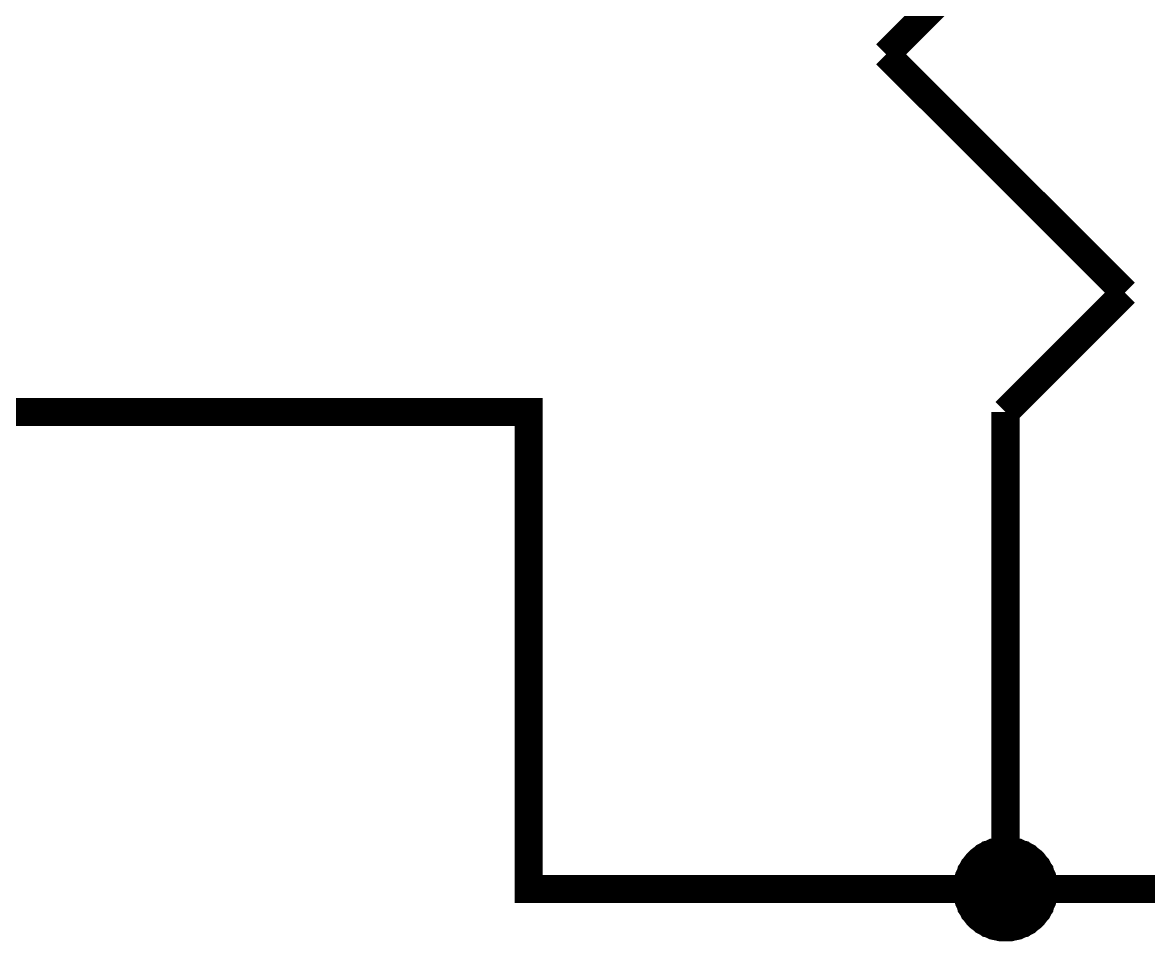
# Model space of a CAD drawing. Header units: millimetres. Extents: x 0 to 9.5, y 0 to 7.5.
# Drawn here: x 4.1881 to 4.6601, y 5.578 to 5.9631 of the extents above; entities that cross this region are included whole.
import ezdxf

# ---------------------------------------------------------------- set-up
doc = ezdxf.new("R2010")
doc.units = ezdxf.units.MM
doc.header["$MEASUREMENT"] = 0
doc.layers.add('Sheet', color=255, linetype='Continuous')

msp = doc.modelspace()

# ---------------------------------------------------------------- linework, layer by layer
at = {"layer": 'Sheet'}
for points, const_width in [([(4.5501, 5.9498), (4.65016, 6.04987)], 0.0118), ([(4.65016, 5.84994), (4.5501, 5.9498)], 0.0118), ([(4.60013, 5.79991), (4.65016, 5.84994)], 0.0118), ([(4.10028, 5.79991), (4.20013, 5.79991)], 0.0118), ([(4.80003, 5.59998), (4.60013, 5.59998), (4.40023, 5.59998), (4.40023, 5.79991), (4.20013, 5.79991)], 0.0118), ([(4.60013, 5.79991), (4.60013, 5.69984)], 0.0118), ([(4.60013, 5.59998), (4.60013, 5.69984)], 0.0118), ([(4.58012, 5.59998), (4.58012, 5.60103), (4.58012, 5.60207), (4.58033, 5.60311), (4.58054, 5.60394), (4.58074, 5.60499), (4.58095, 5.60603), (4.58137, 5.60686), (4.58179, 5.6077), (4.58199, 5.60874), (4.58262, 5.60957), (4.58304, 5.61041), (4.58345, 5.61124), (4.58408, 5.61187), (4.5847, 5.6127), (4.58533, 5.61353), (4.58596, 5.61416), (4.58658, 5.61478), (4.58741, 5.61541), (4.58825, 5.61604), (4.58887, 5.61666), (4.58971, 5.61708), (4.59054, 5.61749), (4.59137, 5.61812), (4.59242, 5.61833), (4.59325, 5.61875), (4.59408, 5.61916), (4.59513, 5.61937), (4.59617, 5.61958), (4.597, 5.61979), (4.59805, 5.62), (4.59909, 5.62), (4.60013, 5.62)], 0.0039), ([(4.58012, 5.59998), (4.58012, 5.60103), (4.58012, 5.60207), (4.58033, 5.60311), (4.58054, 5.60394), (4.58074, 5.60499), (4.58095, 5.60603), (4.58137, 5.60686), (4.58179, 5.6077), (4.58199, 5.60874), (4.58262, 5.60957), (4.58304, 5.61041), (4.58345, 5.61124), (4.58408, 5.61187), (4.5847, 5.6127), (4.58533, 5.61353), (4.58596, 5.61416), (4.58658, 5.61478), (4.58741, 5.61541), (4.58825, 5.61604), (4.58887, 5.61666), (4.58971, 5.61708), (4.59054, 5.61749), (4.59137, 5.61812), (4.59242, 5.61833), (4.59325, 5.61875), (4.59408, 5.61916), (4.59513, 5.61937), (4.59617, 5.61958), (4.597, 5.61979), (4.59805, 5.62), (4.59909, 5.62), (4.60013, 5.62)], 0.0039), ([(4.58012, 5.59998), (4.58012, 5.60103), (4.58012, 5.60207), (4.58033, 5.60311), (4.58054, 5.60394), (4.58074, 5.60499), (4.58095, 5.60603), (4.58137, 5.60686), (4.58179, 5.6077), (4.58199, 5.60874), (4.58262, 5.60957), (4.58304, 5.61041), (4.58345, 5.61124), (4.58408, 5.61187), (4.5847, 5.6127), (4.58533, 5.61353), (4.58596, 5.61416), (4.58658, 5.61478), (4.58741, 5.61541), (4.58825, 5.61604), (4.58887, 5.61666), (4.58971, 5.61708), (4.59054, 5.61749), (4.59137, 5.61812), (4.59242, 5.61833), (4.59325, 5.61875), (4.59408, 5.61916), (4.59513, 5.61937), (4.59617, 5.61958), (4.597, 5.61979), (4.59805, 5.62), (4.59909, 5.62), (4.60013, 5.62)], 0.0039), ([(4.58012, 5.59998), (4.58012, 5.60103), (4.58012, 5.60207), (4.58033, 5.60311), (4.58054, 5.60394), (4.58074, 5.60499), (4.58095, 5.60603), (4.58137, 5.60686), (4.58179, 5.6077), (4.58199, 5.60874), (4.58262, 5.60957), (4.58304, 5.61041), (4.58345, 5.61124), (4.58408, 5.61187), (4.5847, 5.6127), (4.58533, 5.61353), (4.58596, 5.61416), (4.58658, 5.61478), (4.58741, 5.61541), (4.58825, 5.61604), (4.58887, 5.61666), (4.58971, 5.61708), (4.59054, 5.61749), (4.59137, 5.61812), (4.59242, 5.61833), (4.59325, 5.61875), (4.59408, 5.61916), (4.59513, 5.61937), (4.59617, 5.61958), (4.597, 5.61979), (4.59805, 5.62), (4.59909, 5.62), (4.60013, 5.62)], 0.0039), ([(4.58012, 5.59998), (4.58012, 5.60103), (4.58012, 5.60207), (4.58033, 5.60311), (4.58054, 5.60394), (4.58074, 5.60499), (4.58095, 5.60603), (4.58137, 5.60686), (4.58179, 5.6077), (4.58199, 5.60874), (4.58262, 5.60957), (4.58304, 5.61041), (4.58345, 5.61124), (4.58408, 5.61187), (4.5847, 5.6127), (4.58533, 5.61353), (4.58596, 5.61416), (4.58658, 5.61478), (4.58741, 5.61541), (4.58825, 5.61604), (4.58887, 5.61666), (4.58971, 5.61708), (4.59054, 5.61749), (4.59137, 5.61812), (4.59242, 5.61833), (4.59325, 5.61875), (4.59408, 5.61916), (4.59513, 5.61937), (4.59617, 5.61958), (4.597, 5.61979), (4.59805, 5.62), (4.59909, 5.62), (4.60013, 5.62)], 0.0039), ([(4.58012, 5.59998), (4.58012, 5.60103), (4.58012, 5.60207), (4.58033, 5.60311), (4.58054, 5.60394), (4.58074, 5.60499), (4.58095, 5.60603), (4.58137, 5.60686), (4.58179, 5.6077), (4.58199, 5.60874), (4.58262, 5.60957), (4.58304, 5.61041), (4.58345, 5.61124), (4.58408, 5.61187), (4.5847, 5.6127), (4.58533, 5.61353), (4.58596, 5.61416), (4.58658, 5.61478), (4.58741, 5.61541), (4.58825, 5.61604), (4.58887, 5.61666), (4.58971, 5.61708), (4.59054, 5.61749), (4.59137, 5.61812), (4.59242, 5.61833), (4.59325, 5.61875), (4.59408, 5.61916), (4.59513, 5.61937), (4.59617, 5.61958), (4.597, 5.61979), (4.59805, 5.62), (4.59909, 5.62), (4.60013, 5.62)], 0.0039), ([(4.58012, 5.59998), (4.58012, 5.60103), (4.58012, 5.60207), (4.58033, 5.60311), (4.58054, 5.60394), (4.58074, 5.60499), (4.58095, 5.60603), (4.58137, 5.60686), (4.58179, 5.6077), (4.58199, 5.60874), (4.58262, 5.60957), (4.58304, 5.61041), (4.58345, 5.61124), (4.58408, 5.61187), (4.5847, 5.6127), (4.58533, 5.61353), (4.58596, 5.61416), (4.58658, 5.61478), (4.58741, 5.61541), (4.58825, 5.61604), (4.58887, 5.61666), (4.58971, 5.61708), (4.59054, 5.61749), (4.59137, 5.61812), (4.59242, 5.61833), (4.59325, 5.61875), (4.59408, 5.61916), (4.59513, 5.61937), (4.59617, 5.61958), (4.597, 5.61979), (4.59805, 5.62), (4.59909, 5.62), (4.60013, 5.62)], 0.0039), ([(4.58012, 5.59998), (4.58012, 5.60103), (4.58012, 5.60207), (4.58033, 5.60311), (4.58054, 5.60394), (4.58074, 5.60499), (4.58095, 5.60603), (4.58137, 5.60686), (4.58179, 5.6077), (4.58199, 5.60874), (4.58262, 5.60957), (4.58304, 5.61041), (4.58345, 5.61124), (4.58408, 5.61187), (4.5847, 5.6127), (4.58533, 5.61353), (4.58596, 5.61416), (4.58658, 5.61478), (4.58741, 5.61541), (4.58825, 5.61604), (4.58887, 5.61666), (4.58971, 5.61708), (4.59054, 5.61749), (4.59137, 5.61812), (4.59242, 5.61833), (4.59325, 5.61875), (4.59408, 5.61916), (4.59513, 5.61937), (4.59617, 5.61958), (4.597, 5.61979), (4.59805, 5.62), (4.59909, 5.62), (4.60013, 5.62)], 0.0039), ([(4.60013, 5.62), (4.60013, 5.62)], 0.0039), ([(4.60013, 5.62), (4.60117, 5.62), (4.60221, 5.62), (4.60326, 5.61979), (4.60409, 5.61958), (4.60513, 5.61937), (4.60617, 5.61916), (4.60701, 5.61875), (4.60784, 5.61833), (4.60888, 5.61812), (4.60972, 5.61749), (4.61055, 5.61708), (4.61139, 5.61666), (4.61201, 5.61604), (4.61284, 5.61541), (4.61368, 5.61478), (4.6143, 5.61416), (4.61493, 5.61353), (4.61555, 5.6127), (4.61618, 5.61187), (4.6168, 5.61124), (4.61722, 5.61041), (4.61764, 5.60957), (4.61826, 5.60874), (4.61847, 5.6077), (4.61889, 5.60686), (4.61931, 5.60603), (4.61951, 5.60499), (4.61972, 5.60394), (4.61993, 5.60311), (4.62014, 5.60207), (4.62014, 5.60103), (4.62014, 5.59998)], 0.0039), ([(4.60013, 5.62), (4.60013, 5.62)], 0.0039), ([(4.60013, 5.62), (4.60117, 5.62), (4.60221, 5.62), (4.60326, 5.61979), (4.60409, 5.61958), (4.60513, 5.61937), (4.60617, 5.61916), (4.60701, 5.61875), (4.60784, 5.61833), (4.60888, 5.61812), (4.60972, 5.61749), (4.61055, 5.61708), (4.61139, 5.61666), (4.61201, 5.61604), (4.61284, 5.61541), (4.61368, 5.61478), (4.6143, 5.61416), (4.61493, 5.61353), (4.61555, 5.6127), (4.61618, 5.61187), (4.6168, 5.61124), (4.61722, 5.61041), (4.61764, 5.60957), (4.61826, 5.60874), (4.61847, 5.6077), (4.61889, 5.60686), (4.61931, 5.60603), (4.61951, 5.60499), (4.61972, 5.60394), (4.61993, 5.60311), (4.62014, 5.60207), (4.62014, 5.60103), (4.62014, 5.59998)], 0.0039), ([(4.60013, 5.62), (4.60013, 5.62)], 0.0039), ([(4.60013, 5.62), (4.60117, 5.62), (4.60221, 5.62), (4.60326, 5.61979), (4.60409, 5.61958), (4.60513, 5.61937), (4.60617, 5.61916), (4.60701, 5.61875), (4.60784, 5.61833), (4.60888, 5.61812), (4.60972, 5.61749), (4.61055, 5.61708), (4.61139, 5.61666), (4.61201, 5.61604), (4.61284, 5.61541), (4.61368, 5.61478), (4.6143, 5.61416), (4.61493, 5.61353), (4.61555, 5.6127), (4.61618, 5.61187), (4.6168, 5.61124), (4.61722, 5.61041), (4.61764, 5.60957), (4.61826, 5.60874), (4.61847, 5.6077), (4.61889, 5.60686), (4.61931, 5.60603), (4.61951, 5.60499), (4.61972, 5.60394), (4.61993, 5.60311), (4.62014, 5.60207), (4.62014, 5.60103), (4.62014, 5.59998)], 0.0039), ([(4.60013, 5.62), (4.60013, 5.62)], 0.0039), ([(4.60013, 5.62), (4.60117, 5.62), (4.60221, 5.62), (4.60326, 5.61979), (4.60409, 5.61958), (4.60513, 5.61937), (4.60617, 5.61916), (4.60701, 5.61875), (4.60784, 5.61833), (4.60888, 5.61812), (4.60972, 5.61749), (4.61055, 5.61708), (4.61139, 5.61666), (4.61201, 5.61604), (4.61284, 5.61541), (4.61368, 5.61478), (4.6143, 5.61416), (4.61493, 5.61353), (4.61555, 5.6127), (4.61618, 5.61187), (4.6168, 5.61124), (4.61722, 5.61041), (4.61764, 5.60957), (4.61826, 5.60874), (4.61847, 5.6077), (4.61889, 5.60686), (4.61931, 5.60603), (4.61951, 5.60499), (4.61972, 5.60394), (4.61993, 5.60311), (4.62014, 5.60207), (4.62014, 5.60103), (4.62014, 5.59998)], 0.0039), ([(4.60013, 5.62), (4.60013, 5.62)], 0.0039), ([(4.60013, 5.62), (4.60117, 5.62), (4.60221, 5.62), (4.60326, 5.61979), (4.60409, 5.61958), (4.60513, 5.61937), (4.60617, 5.61916), (4.60701, 5.61875), (4.60784, 5.61833), (4.60888, 5.61812), (4.60972, 5.61749), (4.61055, 5.61708), (4.61139, 5.61666), (4.61201, 5.61604), (4.61284, 5.61541), (4.61368, 5.61478), (4.6143, 5.61416), (4.61493, 5.61353), (4.61555, 5.6127), (4.61618, 5.61187), (4.6168, 5.61124), (4.61722, 5.61041), (4.61764, 5.60957), (4.61826, 5.60874), (4.61847, 5.6077), (4.61889, 5.60686), (4.61931, 5.60603), (4.61951, 5.60499), (4.61972, 5.60394), (4.61993, 5.60311), (4.62014, 5.60207), (4.62014, 5.60103), (4.62014, 5.59998)], 0.0039), ([(4.60013, 5.62), (4.60013, 5.62)], 0.0039), ([(4.60013, 5.62), (4.60117, 5.62), (4.60221, 5.62), (4.60326, 5.61979), (4.60409, 5.61958), (4.60513, 5.61937), (4.60617, 5.61916), (4.60701, 5.61875), (4.60784, 5.61833), (4.60888, 5.61812), (4.60972, 5.61749), (4.61055, 5.61708), (4.61139, 5.61666), (4.61201, 5.61604), (4.61284, 5.61541), (4.61368, 5.61478), (4.6143, 5.61416), (4.61493, 5.61353), (4.61555, 5.6127), (4.61618, 5.61187), (4.6168, 5.61124), (4.61722, 5.61041), (4.61764, 5.60957), (4.61826, 5.60874), (4.61847, 5.6077), (4.61889, 5.60686), (4.61931, 5.60603), (4.61951, 5.60499), (4.61972, 5.60394), (4.61993, 5.60311), (4.62014, 5.60207), (4.62014, 5.60103), (4.62014, 5.59998)], 0.0039), ([(4.60013, 5.62), (4.60013, 5.62)], 0.0039), ([(4.60013, 5.62), (4.60117, 5.62), (4.60221, 5.62), (4.60326, 5.61979), (4.60409, 5.61958), (4.60513, 5.61937), (4.60617, 5.61916), (4.60701, 5.61875), (4.60784, 5.61833), (4.60888, 5.61812), (4.60972, 5.61749), (4.61055, 5.61708), (4.61139, 5.61666), (4.61201, 5.61604), (4.61284, 5.61541), (4.61368, 5.61478), (4.6143, 5.61416), (4.61493, 5.61353), (4.61555, 5.6127), (4.61618, 5.61187), (4.6168, 5.61124), (4.61722, 5.61041), (4.61764, 5.60957), (4.61826, 5.60874), (4.61847, 5.6077), (4.61889, 5.60686), (4.61931, 5.60603), (4.61951, 5.60499), (4.61972, 5.60394), (4.61993, 5.60311), (4.62014, 5.60207), (4.62014, 5.60103), (4.62014, 5.59998)], 0.0039), ([(4.60013, 5.62), (4.60013, 5.62)], 0.0039), ([(4.60013, 5.62), (4.60117, 5.62), (4.60221, 5.62), (4.60326, 5.61979), (4.60409, 5.61958), (4.60513, 5.61937), (4.60617, 5.61916), (4.60701, 5.61875), (4.60784, 5.61833), (4.60888, 5.61812), (4.60972, 5.61749), (4.61055, 5.61708), (4.61139, 5.61666), (4.61201, 5.61604), (4.61284, 5.61541), (4.61368, 5.61478), (4.6143, 5.61416), (4.61493, 5.61353), (4.61555, 5.6127), (4.61618, 5.61187), (4.6168, 5.61124), (4.61722, 5.61041), (4.61764, 5.60957), (4.61826, 5.60874), (4.61847, 5.6077), (4.61889, 5.60686), (4.61931, 5.60603), (4.61951, 5.60499), (4.61972, 5.60394), (4.61993, 5.60311), (4.62014, 5.60207), (4.62014, 5.60103), (4.62014, 5.59998)], 0.0039), ([(4.60013, 5.57997), (4.59909, 5.57997), (4.59805, 5.57997), (4.597, 5.58018), (4.59617, 5.58039), (4.59513, 5.5806), (4.59408, 5.5808), (4.59325, 5.58122), (4.59242, 5.58164), (4.59137, 5.58185), (4.59054, 5.58247), (4.58971, 5.58289), (4.58887, 5.58331), (4.58825, 5.58393), (4.58741, 5.58456), (4.58658, 5.58518), (4.58596, 5.58581), (4.58533, 5.58643), (4.5847, 5.58727), (4.58408, 5.5881), (4.58345, 5.58873), (4.58304, 5.58956), (4.58262, 5.59039), (4.58199, 5.59123), (4.58179, 5.59227), (4.58137, 5.5931), (4.58095, 5.59394), (4.58074, 5.59498), (4.58054, 5.59602), (4.58033, 5.59686), (4.58012, 5.5979), (4.58012, 5.59894), (4.58012, 5.59998)], 0.0039), ([(4.58012, 5.59998), (4.58012, 5.59998)], 0.0039), ([(4.60013, 5.57997), (4.59909, 5.57997), (4.59805, 5.57997), (4.597, 5.58018), (4.59617, 5.58039), (4.59513, 5.5806), (4.59408, 5.5808), (4.59325, 5.58122), (4.59242, 5.58164), (4.59137, 5.58185), (4.59054, 5.58247), (4.58971, 5.58289), (4.58887, 5.58331), (4.58825, 5.58393), (4.58741, 5.58456), (4.58658, 5.58518), (4.58596, 5.58581), (4.58533, 5.58643), (4.5847, 5.58727), (4.58408, 5.5881), (4.58345, 5.58873), (4.58304, 5.58956), (4.58262, 5.59039), (4.58199, 5.59123), (4.58179, 5.59227), (4.58137, 5.5931), (4.58095, 5.59394), (4.58074, 5.59498), (4.58054, 5.59602), (4.58033, 5.59686), (4.58012, 5.5979), (4.58012, 5.59894), (4.58012, 5.59998)], 0.0039), ([(4.58012, 5.59998), (4.58012, 5.59998)], 0.0039), ([(4.60013, 5.57997), (4.59909, 5.57997), (4.59805, 5.57997), (4.597, 5.58018), (4.59617, 5.58039), (4.59513, 5.5806), (4.59408, 5.5808), (4.59325, 5.58122), (4.59242, 5.58164), (4.59137, 5.58185), (4.59054, 5.58247), (4.58971, 5.58289), (4.58887, 5.58331), (4.58825, 5.58393), (4.58741, 5.58456), (4.58658, 5.58518), (4.58596, 5.58581), (4.58533, 5.58643), (4.5847, 5.58727), (4.58408, 5.5881), (4.58345, 5.58873), (4.58304, 5.58956), (4.58262, 5.59039), (4.58199, 5.59123), (4.58179, 5.59227), (4.58137, 5.5931), (4.58095, 5.59394), (4.58074, 5.59498), (4.58054, 5.59602), (4.58033, 5.59686), (4.58012, 5.5979), (4.58012, 5.59894), (4.58012, 5.59998)], 0.0039), ([(4.58012, 5.59998), (4.58012, 5.59998)], 0.0039), ([(4.60013, 5.57997), (4.59909, 5.57997), (4.59805, 5.57997), (4.597, 5.58018), (4.59617, 5.58039), (4.59513, 5.5806), (4.59408, 5.5808), (4.59325, 5.58122), (4.59242, 5.58164), (4.59137, 5.58185), (4.59054, 5.58247), (4.58971, 5.58289), (4.58887, 5.58331), (4.58825, 5.58393), (4.58741, 5.58456), (4.58658, 5.58518), (4.58596, 5.58581), (4.58533, 5.58643), (4.5847, 5.58727), (4.58408, 5.5881), (4.58345, 5.58873), (4.58304, 5.58956), (4.58262, 5.59039), (4.58199, 5.59123), (4.58179, 5.59227), (4.58137, 5.5931), (4.58095, 5.59394), (4.58074, 5.59498), (4.58054, 5.59602), (4.58033, 5.59686), (4.58012, 5.5979), (4.58012, 5.59894), (4.58012, 5.59998)], 0.0039), ([(4.58012, 5.59998), (4.58012, 5.59998)], 0.0039), ([(4.60013, 5.57997), (4.59909, 5.57997), (4.59805, 5.57997), (4.597, 5.58018), (4.59617, 5.58039), (4.59513, 5.5806), (4.59408, 5.5808), (4.59325, 5.58122), (4.59242, 5.58164), (4.59137, 5.58185), (4.59054, 5.58247), (4.58971, 5.58289), (4.58887, 5.58331), (4.58825, 5.58393), (4.58741, 5.58456), (4.58658, 5.58518), (4.58596, 5.58581), (4.58533, 5.58643), (4.5847, 5.58727), (4.58408, 5.5881), (4.58345, 5.58873), (4.58304, 5.58956), (4.58262, 5.59039), (4.58199, 5.59123), (4.58179, 5.59227), (4.58137, 5.5931), (4.58095, 5.59394), (4.58074, 5.59498), (4.58054, 5.59602), (4.58033, 5.59686), (4.58012, 5.5979), (4.58012, 5.59894), (4.58012, 5.59998)], 0.0039), ([(4.58012, 5.59998), (4.58012, 5.59998)], 0.0039), ([(4.60013, 5.57997), (4.59909, 5.57997), (4.59805, 5.57997), (4.597, 5.58018), (4.59617, 5.58039), (4.59513, 5.5806), (4.59408, 5.5808), (4.59325, 5.58122), (4.59242, 5.58164), (4.59137, 5.58185), (4.59054, 5.58247), (4.58971, 5.58289), (4.58887, 5.58331), (4.58825, 5.58393), (4.58741, 5.58456), (4.58658, 5.58518), (4.58596, 5.58581), (4.58533, 5.58643), (4.5847, 5.58727), (4.58408, 5.5881), (4.58345, 5.58873), (4.58304, 5.58956), (4.58262, 5.59039), (4.58199, 5.59123), (4.58179, 5.59227), (4.58137, 5.5931), (4.58095, 5.59394), (4.58074, 5.59498), (4.58054, 5.59602), (4.58033, 5.59686), (4.58012, 5.5979), (4.58012, 5.59894), (4.58012, 5.59998)], 0.0039), ([(4.58012, 5.59998), (4.58012, 5.59998)], 0.0039), ([(4.60013, 5.57997), (4.59909, 5.57997), (4.59805, 5.57997), (4.597, 5.58018), (4.59617, 5.58039), (4.59513, 5.5806), (4.59408, 5.5808), (4.59325, 5.58122), (4.59242, 5.58164), (4.59137, 5.58185), (4.59054, 5.58247), (4.58971, 5.58289), (4.58887, 5.58331), (4.58825, 5.58393), (4.58741, 5.58456), (4.58658, 5.58518), (4.58596, 5.58581), (4.58533, 5.58643), (4.5847, 5.58727), (4.58408, 5.5881), (4.58345, 5.58873), (4.58304, 5.58956), (4.58262, 5.59039), (4.58199, 5.59123), (4.58179, 5.59227), (4.58137, 5.5931), (4.58095, 5.59394), (4.58074, 5.59498), (4.58054, 5.59602), (4.58033, 5.59686), (4.58012, 5.5979), (4.58012, 5.59894), (4.58012, 5.59998)], 0.0039), ([(4.58012, 5.59998), (4.58012, 5.59998)], 0.0039), ([(4.60013, 5.57997), (4.59909, 5.57997), (4.59805, 5.57997), (4.597, 5.58018), (4.59617, 5.58039), (4.59513, 5.5806), (4.59408, 5.5808), (4.59325, 5.58122), (4.59242, 5.58164), (4.59137, 5.58185), (4.59054, 5.58247), (4.58971, 5.58289), (4.58887, 5.58331), (4.58825, 5.58393), (4.58741, 5.58456), (4.58658, 5.58518), (4.58596, 5.58581), (4.58533, 5.58643), (4.5847, 5.58727), (4.58408, 5.5881), (4.58345, 5.58873), (4.58304, 5.58956), (4.58262, 5.59039), (4.58199, 5.59123), (4.58179, 5.59227), (4.58137, 5.5931), (4.58095, 5.59394), (4.58074, 5.59498), (4.58054, 5.59602), (4.58033, 5.59686), (4.58012, 5.5979), (4.58012, 5.59894), (4.58012, 5.59998)], 0.0039), ([(4.58012, 5.59998), (4.58012, 5.59998)], 0.0039), ([(4.62014, 5.59998), (4.62014, 5.59894), (4.62014, 5.5979), (4.61993, 5.59686), (4.61972, 5.59602), (4.61951, 5.59498), (4.61931, 5.59394), (4.61889, 5.5931), (4.61847, 5.59227), (4.61826, 5.59123), (4.61764, 5.59039), (4.61722, 5.58956), (4.6168, 5.58873), (4.61618, 5.5881), (4.61555, 5.58727), (4.61493, 5.58643), (4.6143, 5.58581), (4.61368, 5.58518), (4.61284, 5.58456), (4.61201, 5.58393), (4.61139, 5.58331), (4.61055, 5.58289), (4.60972, 5.58247), (4.60888, 5.58185), (4.60784, 5.58164), (4.60701, 5.58122), (4.60617, 5.5808), (4.60513, 5.5806), (4.60409, 5.58039), (4.60326, 5.58018), (4.60221, 5.57997), (4.60117, 5.57997), (4.60013, 5.57997)], 0.0039), ([(4.62014, 5.59998), (4.62014, 5.59894), (4.62014, 5.5979), (4.61993, 5.59686), (4.61972, 5.59602), (4.61951, 5.59498), (4.61931, 5.59394), (4.61889, 5.5931), (4.61847, 5.59227), (4.61826, 5.59123), (4.61764, 5.59039), (4.61722, 5.58956), (4.6168, 5.58873), (4.61618, 5.5881), (4.61555, 5.58727), (4.61493, 5.58643), (4.6143, 5.58581), (4.61368, 5.58518), (4.61284, 5.58456), (4.61201, 5.58393), (4.61139, 5.58331), (4.61055, 5.58289), (4.60972, 5.58247), (4.60888, 5.58185), (4.60784, 5.58164), (4.60701, 5.58122), (4.60617, 5.5808), (4.60513, 5.5806), (4.60409, 5.58039), (4.60326, 5.58018), (4.60221, 5.57997), (4.60117, 5.57997), (4.60013, 5.57997)], 0.0039), ([(4.62014, 5.59998), (4.62014, 5.59894), (4.62014, 5.5979), (4.61993, 5.59686), (4.61972, 5.59602), (4.61951, 5.59498), (4.61931, 5.59394), (4.61889, 5.5931), (4.61847, 5.59227), (4.61826, 5.59123), (4.61764, 5.59039), (4.61722, 5.58956), (4.6168, 5.58873), (4.61618, 5.5881), (4.61555, 5.58727), (4.61493, 5.58643), (4.6143, 5.58581), (4.61368, 5.58518), (4.61284, 5.58456), (4.61201, 5.58393), (4.61139, 5.58331), (4.61055, 5.58289), (4.60972, 5.58247), (4.60888, 5.58185), (4.60784, 5.58164), (4.60701, 5.58122), (4.60617, 5.5808), (4.60513, 5.5806), (4.60409, 5.58039), (4.60326, 5.58018), (4.60221, 5.57997), (4.60117, 5.57997), (4.60013, 5.57997)], 0.0039), ([(4.62014, 5.59998), (4.62014, 5.59894), (4.62014, 5.5979), (4.61993, 5.59686), (4.61972, 5.59602), (4.61951, 5.59498), (4.61931, 5.59394), (4.61889, 5.5931), (4.61847, 5.59227), (4.61826, 5.59123), (4.61764, 5.59039), (4.61722, 5.58956), (4.6168, 5.58873), (4.61618, 5.5881), (4.61555, 5.58727), (4.61493, 5.58643), (4.6143, 5.58581), (4.61368, 5.58518), (4.61284, 5.58456), (4.61201, 5.58393), (4.61139, 5.58331), (4.61055, 5.58289), (4.60972, 5.58247), (4.60888, 5.58185), (4.60784, 5.58164), (4.60701, 5.58122), (4.60617, 5.5808), (4.60513, 5.5806), (4.60409, 5.58039), (4.60326, 5.58018), (4.60221, 5.57997), (4.60117, 5.57997), (4.60013, 5.57997)], 0.0039), ([(4.62014, 5.59998), (4.62014, 5.59894), (4.62014, 5.5979), (4.61993, 5.59686), (4.61972, 5.59602), (4.61951, 5.59498), (4.61931, 5.59394), (4.61889, 5.5931), (4.61847, 5.59227), (4.61826, 5.59123), (4.61764, 5.59039), (4.61722, 5.58956), (4.6168, 5.58873), (4.61618, 5.5881), (4.61555, 5.58727), (4.61493, 5.58643), (4.6143, 5.58581), (4.61368, 5.58518), (4.61284, 5.58456), (4.61201, 5.58393), (4.61139, 5.58331), (4.61055, 5.58289), (4.60972, 5.58247), (4.60888, 5.58185), (4.60784, 5.58164), (4.60701, 5.58122), (4.60617, 5.5808), (4.60513, 5.5806), (4.60409, 5.58039), (4.60326, 5.58018), (4.60221, 5.57997), (4.60117, 5.57997), (4.60013, 5.57997)], 0.0039), ([(4.62014, 5.59998), (4.62014, 5.59894), (4.62014, 5.5979), (4.61993, 5.59686), (4.61972, 5.59602), (4.61951, 5.59498), (4.61931, 5.59394), (4.61889, 5.5931), (4.61847, 5.59227), (4.61826, 5.59123), (4.61764, 5.59039), (4.61722, 5.58956), (4.6168, 5.58873), (4.61618, 5.5881), (4.61555, 5.58727), (4.61493, 5.58643), (4.6143, 5.58581), (4.61368, 5.58518), (4.61284, 5.58456), (4.61201, 5.58393), (4.61139, 5.58331), (4.61055, 5.58289), (4.60972, 5.58247), (4.60888, 5.58185), (4.60784, 5.58164), (4.60701, 5.58122), (4.60617, 5.5808), (4.60513, 5.5806), (4.60409, 5.58039), (4.60326, 5.58018), (4.60221, 5.57997), (4.60117, 5.57997), (4.60013, 5.57997)], 0.0039), ([(4.62014, 5.59998), (4.62014, 5.59894), (4.62014, 5.5979), (4.61993, 5.59686), (4.61972, 5.59602), (4.61951, 5.59498), (4.61931, 5.59394), (4.61889, 5.5931), (4.61847, 5.59227), (4.61826, 5.59123), (4.61764, 5.59039), (4.61722, 5.58956), (4.6168, 5.58873), (4.61618, 5.5881), (4.61555, 5.58727), (4.61493, 5.58643), (4.6143, 5.58581), (4.61368, 5.58518), (4.61284, 5.58456), (4.61201, 5.58393), (4.61139, 5.58331), (4.61055, 5.58289), (4.60972, 5.58247), (4.60888, 5.58185), (4.60784, 5.58164), (4.60701, 5.58122), (4.60617, 5.5808), (4.60513, 5.5806), (4.60409, 5.58039), (4.60326, 5.58018), (4.60221, 5.57997), (4.60117, 5.57997), (4.60013, 5.57997)], 0.0039), ([(4.62014, 5.59998), (4.62014, 5.59894), (4.62014, 5.5979), (4.61993, 5.59686), (4.61972, 5.59602), (4.61951, 5.59498), (4.61931, 5.59394), (4.61889, 5.5931), (4.61847, 5.59227), (4.61826, 5.59123), (4.61764, 5.59039), (4.61722, 5.58956), (4.6168, 5.58873), (4.61618, 5.5881), (4.61555, 5.58727), (4.61493, 5.58643), (4.6143, 5.58581), (4.61368, 5.58518), (4.61284, 5.58456), (4.61201, 5.58393), (4.61139, 5.58331), (4.61055, 5.58289), (4.60972, 5.58247), (4.60888, 5.58185), (4.60784, 5.58164), (4.60701, 5.58122), (4.60617, 5.5808), (4.60513, 5.5806), (4.60409, 5.58039), (4.60326, 5.58018), (4.60221, 5.57997), (4.60117, 5.57997), (4.60013, 5.57997)], 0.0039), ([(4.62014, 5.59998), (4.62014, 5.59998), (4.62014, 5.59998), (4.62014, 5.59998), (4.62014, 5.59998), (4.62014, 5.59998), (4.62014, 5.59998), (4.62014, 5.59998), (4.62014, 5.59998), (4.62014, 5.59998), (4.62014, 5.59998), (4.62014, 5.59998), (4.62014, 5.59998), (4.62014, 5.59998), (4.62014, 5.59998), (4.62014, 5.59998), (4.62014, 5.59998), (4.62014, 5.59998), (4.62014, 5.59998), (4.62014, 5.59998), (4.62014, 5.59998), (4.62014, 5.59998), (4.62014, 5.59998), (4.62014, 5.59998), (4.62014, 5.59998), (4.62014, 5.59998), (4.62014, 5.59998), (4.62014, 5.59998), (4.62014, 5.59998), (4.62014, 5.59998), (4.62014, 5.59998), (4.62014, 5.59998), (4.62014, 5.59998)], 0.0039), ([(4.62014, 5.59998), (4.62014, 5.59998)], 0.0039), ([(4.62014, 5.59998), (4.62014, 5.59998), (4.62014, 5.59998), (4.62014, 5.59998), (4.62014, 5.59998), (4.62014, 5.59998), (4.62014, 5.59998), (4.62014, 5.59998), (4.62014, 5.59998), (4.62014, 5.59998), (4.62014, 5.59998), (4.62014, 5.59998), (4.62014, 5.59998), (4.62014, 5.59998), (4.62014, 5.59998), (4.62014, 5.59998), (4.62014, 5.59998), (4.62014, 5.59998), (4.62014, 5.59998), (4.62014, 5.59998), (4.62014, 5.59998), (4.62014, 5.59998), (4.62014, 5.59998), (4.62014, 5.59998), (4.62014, 5.59998), (4.62014, 5.59998), (4.62014, 5.59998), (4.62014, 5.59998), (4.62014, 5.59998), (4.62014, 5.59998), (4.62014, 5.59998), (4.62014, 5.59998), (4.62014, 5.59998)], 0.0039), ([(4.62014, 5.59998), (4.62014, 5.59998)], 0.0039), ([(4.62014, 5.59998), (4.62014, 5.59998), (4.62014, 5.59998), (4.62014, 5.59998), (4.62014, 5.59998), (4.62014, 5.59998), (4.62014, 5.59998), (4.62014, 5.59998), (4.62014, 5.59998), (4.62014, 5.59998), (4.62014, 5.59998), (4.62014, 5.59998), (4.62014, 5.59998), (4.62014, 5.59998), (4.62014, 5.59998), (4.62014, 5.59998), (4.62014, 5.59998), (4.62014, 5.59998), (4.62014, 5.59998), (4.62014, 5.59998), (4.62014, 5.59998), (4.62014, 5.59998), (4.62014, 5.59998), (4.62014, 5.59998), (4.62014, 5.59998), (4.62014, 5.59998), (4.62014, 5.59998), (4.62014, 5.59998), (4.62014, 5.59998), (4.62014, 5.59998), (4.62014, 5.59998), (4.62014, 5.59998), (4.62014, 5.59998)], 0.0039), ([(4.62014, 5.59998), (4.62014, 5.59998)], 0.0039), ([(4.62014, 5.59998), (4.62014, 5.59998), (4.62014, 5.59998), (4.62014, 5.59998), (4.62014, 5.59998), (4.62014, 5.59998), (4.62014, 5.59998), (4.62014, 5.59998), (4.62014, 5.59998), (4.62014, 5.59998), (4.62014, 5.59998), (4.62014, 5.59998), (4.62014, 5.59998), (4.62014, 5.59998), (4.62014, 5.59998), (4.62014, 5.59998), (4.62014, 5.59998), (4.62014, 5.59998), (4.62014, 5.59998), (4.62014, 5.59998), (4.62014, 5.59998), (4.62014, 5.59998), (4.62014, 5.59998), (4.62014, 5.59998), (4.62014, 5.59998), (4.62014, 5.59998), (4.62014, 5.59998), (4.62014, 5.59998), (4.62014, 5.59998), (4.62014, 5.59998), (4.62014, 5.59998), (4.62014, 5.59998), (4.62014, 5.59998)], 0.0039), ([(4.62014, 5.59998), (4.62014, 5.59998)], 0.0039), ([(4.62014, 5.59998), (4.62014, 5.59998), (4.62014, 5.59998), (4.62014, 5.59998), (4.62014, 5.59998), (4.62014, 5.59998), (4.62014, 5.59998), (4.62014, 5.59998), (4.62014, 5.59998), (4.62014, 5.59998), (4.62014, 5.59998), (4.62014, 5.59998), (4.62014, 5.59998), (4.62014, 5.59998), (4.62014, 5.59998), (4.62014, 5.59998), (4.62014, 5.59998), (4.62014, 5.59998), (4.62014, 5.59998), (4.62014, 5.59998), (4.62014, 5.59998), (4.62014, 5.59998), (4.62014, 5.59998), (4.62014, 5.59998), (4.62014, 5.59998), (4.62014, 5.59998), (4.62014, 5.59998), (4.62014, 5.59998), (4.62014, 5.59998), (4.62014, 5.59998), (4.62014, 5.59998), (4.62014, 5.59998), (4.62014, 5.59998)], 0.0039), ([(4.62014, 5.59998), (4.62014, 5.59998)], 0.0039), ([(4.62014, 5.59998), (4.62014, 5.59998), (4.62014, 5.59998), (4.62014, 5.59998), (4.62014, 5.59998), (4.62014, 5.59998), (4.62014, 5.59998), (4.62014, 5.59998), (4.62014, 5.59998), (4.62014, 5.59998), (4.62014, 5.59998), (4.62014, 5.59998), (4.62014, 5.59998), (4.62014, 5.59998), (4.62014, 5.59998), (4.62014, 5.59998), (4.62014, 5.59998), (4.62014, 5.59998), (4.62014, 5.59998), (4.62014, 5.59998), (4.62014, 5.59998), (4.62014, 5.59998), (4.62014, 5.59998), (4.62014, 5.59998), (4.62014, 5.59998), (4.62014, 5.59998), (4.62014, 5.59998), (4.62014, 5.59998), (4.62014, 5.59998), (4.62014, 5.59998), (4.62014, 5.59998), (4.62014, 5.59998), (4.62014, 5.59998)], 0.0039), ([(4.62014, 5.59998), (4.62014, 5.59998)], 0.0039), ([(4.62014, 5.59998), (4.62014, 5.59998), (4.62014, 5.59998), (4.62014, 5.59998), (4.62014, 5.59998), (4.62014, 5.59998), (4.62014, 5.59998), (4.62014, 5.59998), (4.62014, 5.59998), (4.62014, 5.59998), (4.62014, 5.59998), (4.62014, 5.59998), (4.62014, 5.59998), (4.62014, 5.59998), (4.62014, 5.59998), (4.62014, 5.59998), (4.62014, 5.59998), (4.62014, 5.59998), (4.62014, 5.59998), (4.62014, 5.59998), (4.62014, 5.59998), (4.62014, 5.59998), (4.62014, 5.59998), (4.62014, 5.59998), (4.62014, 5.59998), (4.62014, 5.59998), (4.62014, 5.59998), (4.62014, 5.59998), (4.62014, 5.59998), (4.62014, 5.59998), (4.62014, 5.59998), (4.62014, 5.59998), (4.62014, 5.59998)], 0.0039), ([(4.62014, 5.59998), (4.62014, 5.59998)], 0.0039), ([(4.62014, 5.59998), (4.62014, 5.59998), (4.62014, 5.59998), (4.62014, 5.59998), (4.62014, 5.59998), (4.62014, 5.59998), (4.62014, 5.59998), (4.62014, 5.59998), (4.62014, 5.59998), (4.62014, 5.59998), (4.62014, 5.59998), (4.62014, 5.59998), (4.62014, 5.59998), (4.62014, 5.59998), (4.62014, 5.59998), (4.62014, 5.59998), (4.62014, 5.59998), (4.62014, 5.59998), (4.62014, 5.59998), (4.62014, 5.59998), (4.62014, 5.59998), (4.62014, 5.59998), (4.62014, 5.59998), (4.62014, 5.59998), (4.62014, 5.59998), (4.62014, 5.59998), (4.62014, 5.59998), (4.62014, 5.59998), (4.62014, 5.59998), (4.62014, 5.59998), (4.62014, 5.59998), (4.62014, 5.59998), (4.62014, 5.59998)], 0.0039), ([(4.62014, 5.59998), (4.62014, 5.59998)], 0.0039)]:
    msp.add_lwpolyline(points, dxfattribs=dict(at, const_width=const_width))
at = {"layer": 'Sheet', "const_width": 0.02}
msp.add_lwpolyline([(4.59, 5.6, 1), (4.61, 5.6, 1)], format="xyb", close=True, dxfattribs=at)

doc.saveas('drawing.dxf')
